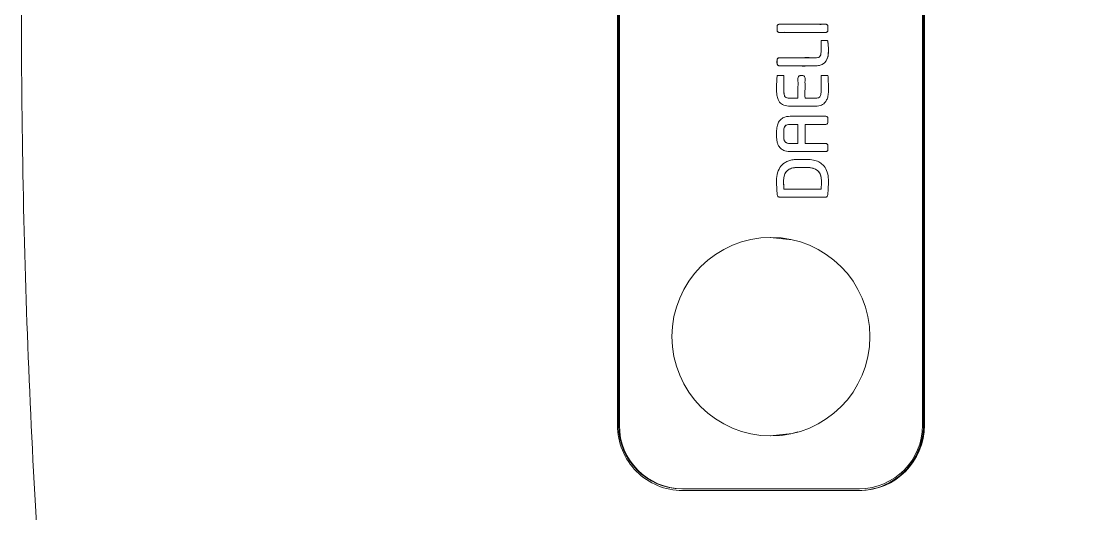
# Model space of a CAD drawing. Extents: x 2963 to 9049, y -570 to 1982.
# Drawn here: x 3310.5 to 3395.2, y 1162.8 to 1201.6 of the extents above; entities that cross this region are included whole.
import ezdxf

# ---------------------------------------------------------------- set-up
doc = ezdxf.new("R2010")
doc.units = 0
doc.header["$LTSCALE"] = 20
doc.header["$MEASUREMENT"] = 0
doc.layers.get('0').update_dxf_attribs({"linetype": 'CONTINUOUS'})

msp = doc.modelspace()

# ---------------------------------------------------------------- linework, layer by layer
at = {"color": 7, "linetype": 'Continuous', "lineweight": 15}
for p, q in [((3357.519, 1234.779, 0), (3357.519, 1169.779, 0)), ((3357.612, 1234.779, 0), (3357.612, 1169.779, 0)), ((3357.67, 1234.779, 0), (3357.67, 1169.779, 0)), ((3357.67, 1234.779, 0), (3357.67, 1169.779, 0)), ((3381.606, 1169.779, 0), (3381.606, 1234.779, 0)), ((3381.606, 1169.779, 0), (3381.606, 1234.779, 0)), ((3381.683, 1234.779, 0), (3381.683, 1169.779, 0)), ((3381.755, 1169.779, 0), (3381.755, 1234.779, 0)), ((3373.601, 1200.149, 0), (3374.111, 1200.149, 0)), ((3373.601, 1200.149, 0), (3374.111, 1200.149, 0)), ((3370.127, 1197.378, 0), (3370.661, 1197.378, 0)), ((3370.127, 1197.378, 0), (3370.661, 1197.378, 0)), ((3373.601, 1197.379, 0), (3374.139, 1197.379, 0)), ((3373.601, 1197.379, 0), (3374.139, 1197.379, 0)), ((3374.139, 1197.379, 0), (3374.142, 1197.351, 0)), ((3374.139, 1197.379, 0), (3374.142, 1197.351, 0)), ((3371.77, 1192.018, 0), (3371.77, 1193.529, 0)), ((3371.77, 1192.018, 0), (3371.77, 1193.529, 0)), ((3372.331, 1193.529, 0), (3372.331, 1192.018, 0)), ((3372.331, 1193.529, 0), (3372.331, 1192.018, 0)), ((3370.666, 1188.426, 0), (3373.612, 1188.426, 0)), ((3370.666, 1188.426, 0), (3373.612, 1188.426, 0)), ((3357.597, 1169.779, 0), (3357.67, 1169.779, 0)), ((3357.612, 1169.779, 0), (3357.67, 1169.779, 0)), ((3381.683, 1169.779, 0), (3381.755, 1169.779, 0)), ((3362.656, 1164.629, 0), (3376.618, 1164.629, 0)), ((3362.657, 1164.779, 0), (3376.619, 1164.779, 0)), ((3362.657, 1164.779, 0), (3376.619, 1164.779, 0))]:
    msp.add_line(p, q, dxfattribs=at)
at = {"color": 7, "linetype": 'Continuous', "lineweight": 15, "elevation": 0, "flags": 128}
for points in [[(3374.111, 1200.149), (3374.114, 1200.132), (3374.114, 1200.131), (3374.114, 1200.131), (3374.114, 1200.13), (3374.114, 1200.13), (3374.116, 1200.114), (3374.125, 1200.06), (3374.13, 1200.032), (3374.13, 1200.03), (3374.13, 1200.03), (3374.13, 1200.03), (3374.13, 1200.03), (3374.13, 1200.03), (3374.13, 1200.03), (3374.13, 1200.03), (3374.13, 1200.03), (3374.13, 1200.03), (3374.13, 1200.03), (3374.13, 1200.03)], [(3374.142, 1197.351), (3374.146, 1197.301), (3374.149, 1197.257), (3374.15, 1197.254), (3374.15, 1197.254), (3374.15, 1197.254), (3374.15, 1197.254), (3374.15, 1197.254), (3374.15, 1197.254), (3374.15, 1197.254), (3374.15, 1197.254), (3374.15, 1197.254)], [(3374.142, 1197.351), (3374.146, 1197.301), (3374.149, 1197.257), (3374.15, 1197.254), (3374.15, 1197.254), (3374.15, 1197.254), (3374.15, 1197.254), (3374.15, 1197.254), (3374.15, 1197.254), (3374.15, 1197.254), (3374.15, 1197.254), (3374.15, 1197.254)], [(3371.757, 1184.301), (3371.318, 1184.415), (3369.58, 1184.612)], [(3369.58, 1168.946), (3371.318, 1169.142), (3371.757, 1169.256)]]:
    msp.add_lwpolyline(points, dxfattribs=at)
at = {"color": 7, "linetype": 'Continuous', "lineweight": 15}
for centre, radius, start, end in [((3369.654, 1176.779, 0), 7.833, 90.11386, 269.88614), ((3369.654, 1176.779, 0), 7.833, 90.11386, 269.88614), ((3369.622, 1176.779, 0), 7.833, 270.11408, 89.88592), ((3369.622, 1176.779, 0), 7.833, 270.11408, 89.88592), ((3362.662, 1169.772, 0), 5.143, 179.92381, 269.92401), ((3362.605, 1169.772, 0), 4.993, 179.92392, 269.92382), ((3362.663, 1169.772, 0), 4.993, 179.92406, 269.92368), ((3362.663, 1169.772, 0), 4.993, 179.92406, 269.92368), ((3376.54, 1169.772, 0), 5.143, 270.07599, 0.07619), ((3376.612, 1169.772, 0), 5.143, 270.07613, 0.07605), ((3376.613, 1169.772, 0), 4.993, 270.07632, 0.07594), ((3376.613, 1169.772, 0), 4.993, 270.07632, 0.07594)]:
    msp.add_arc(centre, radius, start, end, dxfattribs=at)
for points, knots in [([(3395.19, 1098.083, 0), (3393.776, 1098.157, 0), (3392.363, 1098.234, 0), (3390.349, 1098.346, 0), (3389.749, 1098.38, 0), (3388.548, 1098.448, 0), (3387.948, 1098.483, 0), (3386.147, 1098.589, 0), (3384.947, 1098.66, 0), (3381.346, 1098.881, 0), (3378.946, 1099.035, 0), (3371.748, 1099.516, 0), (3366.95, 1099.863, 0), (3360.955, 1100.33, 0), (3359.757, 1100.426, 0), (3357.959, 1100.57, 0), (3357.36, 1100.627, 0), (3356.166, 1100.765, 0), (3355.57, 1100.844, 0), (3352.597, 1101.297, 0), (3350.246, 1101.831, 0), (3345.645, 1103.234, 0), (3343.393, 1104.104, 0), (3340.13, 1105.644, 0), (3339.061, 1106.197, 0), (3337.488, 1107.084, 0), (3336.97, 1107.388, 0), (3335.943, 1108.017, 0), (3335.436, 1108.341, 0), (3332.929, 1110.004, 0), (3331.02, 1111.481, 0), (3327.434, 1114.694, 0), (3325.756, 1116.431, 0), (3322.669, 1120.13, 0), (3321.26, 1122.091, 0), (3318.737, 1126.198, 0), (3317.624, 1128.342, 0), (3315.718, 1132.77, 0), (3314.925, 1135.053, 0), (3313.676, 1139.71, 0), (3313.219, 1142.084, 0), (3312.865, 1145.077, 0), (3312.805, 1145.677, 0), (3312.707, 1146.879, 0), (3312.658, 1147.48, 0), (3312.562, 1148.681, 0), (3312.515, 1149.283, 0), (3312.446, 1150.184, 0), (3312.423, 1150.485, 0), (3312.378, 1151.086, 0), (3312.355, 1151.386, 0), (3312.154, 1154.093, 0), (3311.988, 1156.497, 0), (3311.529, 1163.717, 0), (3311.274, 1168.533, 0), (3310.661, 1182.988, 0), (3310.456, 1192.634, 0), (3310.456, 1202.279, 0)], [0.7121402, 0.7121402, 0.7121402, 0.7121402, 0.719641, 0.719641, 0.7228269, 0.7228269, 0.7260128, 0.7260128, 0.7323846, 0.7323846, 0.7451281, 0.7451281, 0.7706153, 0.7706153, 0.7769871, 0.7769871, 0.780173, 0.780173, 0.7833589, 0.7833589, 0.7961025, 0.7961025, 0.8088461, 0.8088461, 0.8152179, 0.8152179, 0.8184038, 0.8184038, 0.8215897, 0.8215897, 0.8343333, 0.8343333, 0.8470769, 0.8470769, 0.8598205, 0.8598205, 0.8725641, 0.8725641, 0.8853077, 0.8853077, 0.8980513, 0.8980513, 0.9012372, 0.9012372, 0.9044231, 0.9044231, 0.907609, 0.907609, 0.9092019, 0.9092019, 0.9107949, 0.9107949, 0.9235384, 0.9235384, 0.9490256, 0.9490256, 1, 1, 1, 1]), ([(3855.168, 1202.279, 0), (3855.061, 1195.081, 0), (3854.847, 1180.685, 0), (3853.224, 1161.49, 0), (3851.245, 1144.695, 0), (3849.011, 1130.299, 0), (3846.478, 1117.748, 0), (3843.484, 1107.129, 0), (3840.144, 1098.387, 0), (3836.046, 1089.875, 0), (3831.231, 1081.751, 0), (3825.797, 1074.147, 0), (3819.753, 1067.024, 0), (3813.049, 1060.389, 0), (3805.314, 1053.956, 0), (3796.665, 1047.828, 0), (3787.057, 1042.02, 0), (3776.952, 1036.936, 0), (3766.333, 1032.553, 0), (3755.291, 1029.064, 0), (3743.916, 1026.413, 0), (3732.387, 1024.403, 0), (3720.764, 1022.832, 0), (3709.112, 1021.511, 0), (3689.918, 1019.312, 0), (3663.179, 1016.28, 0), (3627.96, 1013.05, 0), (3591.842, 1010.346, 0), (3556.374, 1008.317, 0), (3520.424, 1006.938, 0), (3485.003, 1006.212, 0), (3449.524, 1006.16, 0), (3414.004, 1006.932, 0), (3378.46, 1008.55, 0), (3354.817, 1010.435, 0), (3342.996, 1011.378, 0)], [0, 0, 0, 0, 0.034021, 0.068042, 0.090999, 0.113959, 0.136898, 0.151485, 0.166072, 0.181093, 0.196113, 0.210689, 0.225264, 0.24027, 0.255278, 0.27285, 0.290421, 0.308406, 0.326391, 0.344797, 0.363219, 0.381705, 0.400248, 0.418798, 0.43729, 0.491814, 0.546337, 0.604904, 0.663471, 0.719441, 0.775416, 0.831384, 0.887588, 0.943799, 1, 1, 1, 1]), ([(3373.964, 1200.786, 0), (3373.267, 1200.789, 0), (3372.262, 1200.794, 0), (3371.12, 1200.776, 0), (3370.585, 1200.799, 0), (3370.331, 1200.763, 0), (3370.2, 1200.808, 0), (3370.152, 1200.853, 0), (3370.12, 1200.92, 0), (3370.117, 1201.055, 0), (3370.117, 1201.178, 0), (3370.119, 1201.286, 0), (3370.131, 1201.323, 0), (3370.15, 1201.355, 0), (3370.176, 1201.384, 0), (3370.21, 1201.407, 0), (3370.25, 1201.423, 0), (3370.978, 1201.473, 0), (3371.994, 1201.407, 0), (3373.137, 1201.436, 0), (3373.671, 1201.412, 0), (3373.926, 1201.449, 0), (3374.056, 1201.403, 0), (3374.105, 1201.359, 0), (3374.138, 1201.291, 0), (3374.141, 1201.156, 0), (3374.142, 1201.034, 0), (3374.139, 1200.926, 0), (3374.128, 1200.889, 0), (3374.107, 1200.852, 0), (3374.073, 1200.818, 0), (3374.022, 1200.791, 0), (3373.984, 1200.788, 0), (3373.964, 1200.786, 0)], [0, 0, 0, 0, 0.2323156, 0.3345317, 0.3795096, 0.4111216, 0.4177584, 0.4247163, 0.4324603, 0.4418033, 0.4689033, 0.4735227, 0.4775533, 0.4815102, 0.4859837, 0.4904879, 0.495084, 0.4998493, 0.7321649, 0.8343811, 0.8793589, 0.9108949, 0.9175501, 0.9245963, 0.932394, 0.9417407, 0.9688408, 0.9734441, 0.9774589, 0.9814021, 0.9873553, 0.9934787, 1, 1, 1, 1]), ([(3373.964, 1200.786, 0), (3372.74, 1200.786, 0), (3371.516, 1200.786, 0), (3370.292, 1200.786, 0), (3370.207, 1200.786, 0), (3370.118, 1200.85, 0), (3370.118, 1201.056, 0), (3370.118, 1201.156, 0), (3370.118, 1201.255, 0), (3370.118, 1201.35, 0), (3370.196, 1201.426, 0), (3370.292, 1201.426, 0), (3371.516, 1201.426, 0), (3372.74, 1201.426, 0), (3373.964, 1201.426, 0), (3374.046, 1201.426, 0), (3374.14, 1201.362, 0), (3374.14, 1201.156, 0), (3374.14, 1201.056, 0), (3374.14, 1200.957, 0), (3374.14, 1200.862, 0), (3374.065, 1200.786, 0), (3373.964, 1200.786, 0)], [0, 0, 0, 0, 0.368247, 0.368247, 0.368247, 0.419215, 0.419215, 0.449032, 0.449032, 0.449032, 0.5, 0.5, 0.5, 0.868247, 0.868247, 0.868247, 0.919215, 0.919215, 0.949032, 0.949032, 0.949032, 1, 1, 1, 1]), ([(3374.13, 1200.03, 0), (3374.141, 1199.955, 0), (3374.172, 1199.75, 0), (3374.18, 1199.267, 0), (3374.163, 1198.75, 0), (3373.907, 1198.396, 0), (3373.711, 1198.254, 0), (3373.445, 1198.164, 0), (3372.547, 1198.12, 0), (3371.597, 1198.134, 0), (3370.647, 1198.16, 0), (3370.371, 1198.129, 0), (3370.226, 1198.162, 0), (3370.18, 1198.194, 0), (3370.144, 1198.24, 0), (3370.096, 1198.375, 0), (3370.107, 1198.524, 0), (3370.128, 1198.666, 0), (3370.157, 1198.72, 0), (3370.197, 1198.759, 0), (3370.245, 1198.784, 0), (3370.309, 1198.792, 0), (3370.429, 1198.787, 0), (3370.66, 1198.791, 0), (3371.252, 1198.789, 0), (3371.993, 1198.779, 0), (3372.778, 1198.809, 0), (3373.214, 1198.75, 0), (3373.442, 1198.828, 0), (3373.513, 1198.894, 0), (3373.566, 1199.002, 0), (3373.61, 1199.228, 0), (3373.597, 1199.617, 0), (3373.6, 1199.953, 0), (3373.601, 1200.149, 0)], [0, 0, 0, 0, 0.021032, 0.057936, 0.136603, 0.15684, 0.178427, 0.20351, 0.234484, 0.429754, 0.47076, 0.501739, 0.506827, 0.511931, 0.517253, 0.522984, 0.551593, 0.557653, 0.563174, 0.568366, 0.573131, 0.577958, 0.586451, 0.606749, 0.642997, 0.752836, 0.814347, 0.864886, 0.872649, 0.88101, 0.89145, 0.905617, 0.94508, 1, 1, 1, 1]), ([(3374.13, 1200.03, 0), (3374.133, 1200.007, 0), (3374.137, 1199.984, 0), (3374.158, 1199.84, 0), (3374.176, 1199.737, 0), (3374.176, 1199.333, 0), (3374.176, 1198.782, 0), (3374.06, 1198.149, 0), (3373.134, 1198.149, 0), (3372.189, 1198.149, 0), (3371.243, 1198.149, 0), (3370.298, 1198.149, 0), (3370.2, 1198.149, 0), (3370.118, 1198.233, 0), (3370.118, 1198.424, 0), (3370.118, 1198.516, 0), (3370.118, 1198.707, 0), (3370.2, 1198.789, 0), (3370.298, 1198.789, 0), (3371.263, 1198.789, 0), (3372.228, 1198.789, 0), (3373.193, 1198.789, 0), (3373.393, 1198.789, 0), (3373.601, 1198.789, 0), (3373.601, 1199.338, 0), (3373.601, 1199.609, 0), (3373.601, 1199.879, 0), (3373.601, 1200.149, 0)], [0, 0, 0, 0, 0.007403, 0.007403, 0.061313, 0.061313, 0.061313, 0.115224, 0.115224, 0.115224, 0.416097, 0.416097, 0.416097, 0.470008, 0.470008, 0.499335, 0.499335, 0.553245, 0.553245, 0.553245, 0.860318, 0.860318, 0.860318, 0.914229, 0.914229, 0.914229, 1, 1, 1, 1]), ([(3374.111, 1200.149, 0), (3374.112, 1200.14, 0), (3374.114, 1200.131, 0), (3374.115, 1200.122, 0), (3374.127, 1200.051, 0), (3374.13, 1200.031, 0), (3374.13, 1200.03, 0), (3374.13, 1200.03, 0)], [0, 0, 0, 0, 0.033016, 0.033016, 0.879279, 0.879279, 1, 1, 1, 1]), ([(3374.15, 1197.254, 0), (3374.156, 1197.157, 0), (3374.17, 1196.928, 0), (3374.173, 1196.553, 0), (3374.183, 1196.15, 0), (3374.153, 1195.773, 0), (3374.057, 1195.458, 0), (3373.905, 1195.233, 0), (3373.72, 1195.089, 0), (3373.518, 1195.005, 0), (3373.31, 1194.966, 0), (3372.823, 1194.958, 0), (3372.241, 1194.964, 0), (3371.633, 1194.963, 0), (3371.195, 1194.963, 0), (3370.785, 1194.959, 0), (3370.36, 1195.186, 0), (3370.16, 1195.546, 0), (3370.09, 1195.906, 0), (3370.082, 1196.19, 0), (3370.087, 1196.555, 0), (3370.09, 1196.936, 0), (3370.117, 1197.255, 0), (3370.127, 1197.378, 0)], [0, 0, 0, 0, 0.036682, 0.086618, 0.1412, 0.188795, 0.228836, 0.264032, 0.289599, 0.316387, 0.345952, 0.369153, 0.500499, 0.56617, 0.599007, 0.666442, 0.718562, 0.772345, 0.815458, 0.85659, 0.879046, 0.953484, 1, 1, 1, 1]), ([(3374.15, 1197.254, 0), (3374.156, 1197.157, 0), (3374.17, 1196.928, 0), (3374.173, 1196.553, 0), (3374.183, 1196.15, 0), (3374.153, 1195.773, 0), (3374.057, 1195.458, 0), (3373.905, 1195.233, 0), (3373.72, 1195.089, 0), (3373.518, 1195.005, 0), (3373.31, 1194.966, 0), (3372.823, 1194.958, 0), (3372.241, 1194.964, 0), (3371.633, 1194.963, 0), (3371.195, 1194.963, 0), (3370.785, 1194.959, 0), (3370.36, 1195.186, 0), (3370.16, 1195.546, 0), (3370.09, 1195.906, 0), (3370.082, 1196.19, 0), (3370.087, 1196.555, 0), (3370.09, 1196.936, 0), (3370.117, 1197.255, 0), (3370.127, 1197.378, 0)], [0, 0, 0, 0, 0.036682, 0.086618, 0.1412, 0.188795, 0.228836, 0.264032, 0.289599, 0.316387, 0.345952, 0.369153, 0.500499, 0.56617, 0.599007, 0.666442, 0.718562, 0.772345, 0.815458, 0.85659, 0.879046, 0.953484, 1, 1, 1, 1]), ([(3370.661, 1197.378, 0), (3370.657, 1196.988, 0), (3370.652, 1196.523, 0), (3370.66, 1195.998, 0), (3370.687, 1195.831, 0), (3370.737, 1195.719, 0), (3370.828, 1195.626, 0), (3370.995, 1195.602, 0), (3371.316, 1195.608, 0), (3371.578, 1195.606, 0), (3371.773, 1195.605, 0)], [0, 0, 0, 0, 0.427484, 0.509916, 0.574887, 0.611944, 0.642372, 0.713212, 0.786256, 1, 1, 1, 1]), ([(3370.661, 1197.378, 0), (3370.659, 1196.985, 0), (3370.658, 1196.591, 0), (3370.657, 1196.197, 0), (3370.656, 1195.605, 0), (3370.823, 1195.605, 0), (3371.125, 1195.605, 0), (3371.341, 1195.605, 0), (3371.557, 1195.605, 0), (3371.773, 1195.605, 0)], [0, 0, 0, 0, 0.504683, 0.504683, 0.504683, 0.722405, 0.722405, 0.722405, 1, 1, 1, 1]), ([(3371.773, 1195.605, 0), (3371.769, 1195.913, 0), (3371.763, 1196.358, 0), (3371.788, 1196.896, 0), (3371.747, 1197.16, 0), (3371.803, 1197.302, 0), (3371.867, 1197.355, 0), (3371.956, 1197.38, 0), (3372.056, 1197.372, 0), (3372.154, 1197.38, 0), (3372.241, 1197.356, 0), (3372.301, 1197.301, 0), (3372.349, 1197.168, 0), (3372.321, 1196.976, 0), (3372.331, 1196.678, 0), (3372.325, 1196.224, 0), (3372.327, 1195.847, 0), (3372.327, 1195.605, 0)], [0, 0, 0, 0, 0.234861, 0.3382, 0.412781, 0.432151, 0.452086, 0.474031, 0.501012, 0.527743, 0.548918, 0.568117, 0.587219, 0.654258, 0.712128, 0.815467, 1, 1, 1, 1]), ([(3371.773, 1195.605, 0), (3371.769, 1195.913, 0), (3371.763, 1196.358, 0), (3371.788, 1196.896, 0), (3371.747, 1197.16, 0), (3371.803, 1197.302, 0), (3371.867, 1197.355, 0), (3371.956, 1197.38, 0), (3372.056, 1197.372, 0), (3372.154, 1197.38, 0), (3372.241, 1197.356, 0), (3372.301, 1197.301, 0), (3372.349, 1197.168, 0), (3372.321, 1196.976, 0), (3372.331, 1196.678, 0), (3372.325, 1196.224, 0), (3372.327, 1195.847, 0), (3372.327, 1195.605, 0)], [0, 0, 0, 0, 0.234861, 0.3382, 0.412781, 0.432151, 0.452086, 0.474031, 0.501012, 0.527743, 0.548918, 0.568117, 0.587219, 0.654258, 0.712128, 0.815467, 1, 1, 1, 1]), ([(3372.327, 1195.605, 0), (3372.535, 1195.606, 0), (3372.848, 1195.609, 0), (3373.206, 1195.6, 0), (3373.403, 1195.619, 0), (3373.513, 1195.699, 0), (3373.568, 1195.824, 0), (3373.593, 1195.969, 0), (3373.601, 1196.111, 0), (3373.601, 1196.27, 0), (3373.601, 1196.685, 0), (3373.601, 1197.067, 0), (3373.601, 1197.379, 0)], [0, 0, 0, 0, 0.2158143, 0.3242761, 0.3733332, 0.4179254, 0.4575598, 0.5121166, 0.5692467, 0.6050533, 0.6762733, 1, 1, 1, 1]), ([(3372.327, 1195.605, 0), (3372.535, 1195.606, 0), (3372.848, 1195.609, 0), (3373.206, 1195.6, 0), (3373.403, 1195.619, 0), (3373.513, 1195.699, 0), (3373.568, 1195.824, 0), (3373.593, 1195.969, 0), (3373.601, 1196.111, 0), (3373.601, 1196.27, 0), (3373.601, 1196.685, 0), (3373.601, 1197.067, 0), (3373.601, 1197.379, 0)], [0, 0, 0, 0, 0.2158143, 0.3242761, 0.3733332, 0.4179254, 0.4575598, 0.5121166, 0.5692467, 0.6050533, 0.6762733, 1, 1, 1, 1]), ([(3372.331, 1192.018, 0), (3372.655, 1192.017, 0), (3373.122, 1192.016, 0), (3373.647, 1192.019, 0), (3373.883, 1192.015, 0), (3373.997, 1192.022, 0), (3374.063, 1191.988, 0), (3374.103, 1191.951, 0), (3374.138, 1191.887, 0), (3374.141, 1191.788, 0), (3374.138, 1191.67, 0), (3374.146, 1191.563, 0), (3374.129, 1191.476, 0), (3374.087, 1191.421, 0), (3374.025, 1191.382, 0), (3373.931, 1191.376, 0), (3373.094, 1191.391, 0), (3372.231, 1191.377, 0), (3371.372, 1191.378, 0), (3371.116, 1191.376, 0), (3370.789, 1191.402, 0), (3370.435, 1191.576, 0), (3370.244, 1191.809, 0), (3370.143, 1192.063, 0), (3370.092, 1192.326, 0), (3370.083, 1192.574, 0), (3370.084, 1192.759, 0), (3370.084, 1192.855, 0), (3370.084, 1192.897, 0), (3370.084, 1192.915, 0), (3370.084, 1192.923, 0), (3370.084, 1192.927, 0), (3370.084, 1192.928, 0), (3370.084, 1192.929, 0), (3370.084, 1192.929, 0), (3370.084, 1192.93, 0), (3370.084, 1193.076, 0), (3370.102, 1193.344, 0), (3370.216, 1193.704, 0), (3370.434, 1193.971, 0), (3370.808, 1194.157, 0), (3371.181, 1194.172, 0), (3372.207, 1194.168, 0), (3373.092, 1194.157, 0), (3373.927, 1194.172, 0), (3374.019, 1194.167, 0), (3374.081, 1194.127, 0), (3374.128, 1194.063, 0), (3374.144, 1193.973, 0), (3374.138, 1193.862, 0), (3374.141, 1193.75, 0), (3374.139, 1193.644, 0), (3374.092, 1193.574, 0), (3374.015, 1193.527, 0), (3373.9, 1193.53, 0), (3373.735, 1193.529, 0), (3373.461, 1193.53, 0), (3372.983, 1193.529, 0), (3372.586, 1193.529, 0), (3372.331, 1193.529, 0)], [0, 0, 0, 0, 0.066743, 0.096109, 0.107645, 0.115491, 0.11894, 0.122567, 0.126499, 0.133533, 0.142431, 0.150897, 0.15551, 0.160088, 0.164752, 0.170091, 0.178919, 0.337825, 0.346655, 0.355483, 0.390414, 0.412929, 0.434635, 0.450536, 0.468569, 0.489333, 0.501307, 0.506575, 0.508893, 0.509913, 0.510362, 0.510559, 0.510646, 0.510684, 0.510701, 0.510709, 0.510714, 0.540772, 0.565345, 0.587068, 0.609578, 0.64893, 0.662165, 0.820967, 0.829789, 0.834729, 0.83942, 0.844536, 0.850428, 0.85777, 0.867343, 0.873671, 0.878811, 0.884037, 0.891354, 0.901812, 0.918246, 0.947595, 1, 1, 1, 1]), ([(3372.331, 1192.018, 0), (3372.655, 1192.017, 0), (3373.122, 1192.016, 0), (3373.647, 1192.019, 0), (3373.883, 1192.015, 0), (3373.997, 1192.022, 0), (3374.063, 1191.988, 0), (3374.103, 1191.951, 0), (3374.138, 1191.887, 0), (3374.141, 1191.788, 0), (3374.138, 1191.67, 0), (3374.146, 1191.563, 0), (3374.129, 1191.476, 0), (3374.087, 1191.421, 0), (3374.025, 1191.382, 0), (3373.931, 1191.376, 0), (3373.094, 1191.391, 0), (3372.231, 1191.377, 0), (3371.372, 1191.378, 0), (3371.116, 1191.376, 0), (3370.789, 1191.402, 0), (3370.435, 1191.576, 0), (3370.244, 1191.809, 0), (3370.143, 1192.063, 0), (3370.092, 1192.326, 0), (3370.083, 1192.574, 0), (3370.084, 1192.759, 0), (3370.084, 1192.855, 0), (3370.084, 1192.897, 0), (3370.084, 1192.915, 0), (3370.084, 1192.923, 0), (3370.084, 1192.927, 0), (3370.084, 1192.928, 0), (3370.084, 1192.929, 0), (3370.084, 1192.929, 0), (3370.084, 1192.93, 0), (3370.084, 1193.076, 0), (3370.102, 1193.344, 0), (3370.216, 1193.704, 0), (3370.434, 1193.971, 0), (3370.808, 1194.157, 0), (3371.181, 1194.172, 0), (3372.207, 1194.168, 0), (3373.092, 1194.157, 0), (3373.927, 1194.172, 0), (3374.019, 1194.167, 0), (3374.081, 1194.127, 0), (3374.128, 1194.063, 0), (3374.144, 1193.973, 0), (3374.138, 1193.862, 0), (3374.141, 1193.75, 0), (3374.139, 1193.644, 0), (3374.092, 1193.574, 0), (3374.015, 1193.527, 0), (3373.9, 1193.53, 0), (3373.735, 1193.529, 0), (3373.461, 1193.53, 0), (3372.983, 1193.529, 0), (3372.586, 1193.529, 0), (3372.331, 1193.529, 0)], [0, 0, 0, 0, 0.066743, 0.096109, 0.107645, 0.115491, 0.11894, 0.122567, 0.126499, 0.133533, 0.142431, 0.150897, 0.15551, 0.160088, 0.164752, 0.170091, 0.178919, 0.337825, 0.346655, 0.355483, 0.390414, 0.412929, 0.434635, 0.450536, 0.468569, 0.489333, 0.501307, 0.506575, 0.508893, 0.509913, 0.510362, 0.510559, 0.510646, 0.510684, 0.510701, 0.510709, 0.510714, 0.540772, 0.565345, 0.587068, 0.609578, 0.64893, 0.662165, 0.820967, 0.829789, 0.834729, 0.83942, 0.844536, 0.850428, 0.85777, 0.867343, 0.873671, 0.878811, 0.884037, 0.891354, 0.901812, 0.918246, 0.947595, 1, 1, 1, 1]), ([(3371.77, 1193.529, 0), (3371.62, 1193.529, 0), (3371.415, 1193.529, 0), (3371.128, 1193.53, 0), (3370.955, 1193.515, 0), (3370.82, 1193.459, 0), (3370.75, 1193.403, 0), (3370.701, 1193.329, 0), (3370.648, 1193.171, 0), (3370.646, 1192.98, 0), (3370.647, 1192.773, 0), (3370.646, 1192.567, 0), (3370.648, 1192.376, 0), (3370.701, 1192.217, 0), (3370.75, 1192.143, 0), (3370.82, 1192.087, 0), (3370.955, 1192.032, 0), (3371.128, 1192.017, 0), (3371.415, 1192.018, 0), (3371.62, 1192.018, 0), (3371.77, 1192.018, 0)], [0, 0, 0, 0, 0.132724, 0.181124, 0.255649, 0.283846, 0.308975, 0.333945, 0.361439, 0.455787, 0.50003, 0.544273, 0.638657, 0.66613, 0.691072, 0.716176, 0.744358, 0.818876, 0.867276, 1, 1, 1, 1]), ([(3371.77, 1193.529, 0), (3371.592, 1193.529, 0), (3371.414, 1193.529, 0), (3371.236, 1193.529, 0), (3370.731, 1193.529, 0), (3370.646, 1193.38, 0), (3370.646, 1192.93, 0), (3370.646, 1192.825, 0), (3370.646, 1192.721, 0), (3370.646, 1192.617, 0), (3370.646, 1192.166, 0), (3370.731, 1192.018, 0), (3371.236, 1192.018, 0), (3371.414, 1192.018, 0), (3371.592, 1192.018, 0), (3371.77, 1192.018, 0)], [0, 0, 0, 0, 0.222741, 0.222741, 0.222741, 0.434875, 0.434875, 0.434875, 0.565125, 0.565125, 0.565125, 0.777259, 0.777259, 0.777259, 1, 1, 1, 1]), ([(3370.134, 1187.957, 0), (3370.123, 1188.079, 0), (3370.095, 1188.376, 0), (3370.085, 1188.806, 0), (3370.079, 1189.325, 0), (3370.174, 1189.852, 0), (3370.441, 1190.286, 0), (3370.752, 1190.531, 0), (3371.049, 1190.668, 0), (3371.396, 1190.749, 0), (3371.776, 1190.768, 0), (3372.096, 1190.763, 0), (3372.312, 1190.764, 0), (3372.408, 1190.764, 0), (3372.449, 1190.764, 0), (3372.468, 1190.764, 0), (3372.476, 1190.764, 0), (3372.48, 1190.764, 0), (3372.481, 1190.764, 0), (3372.482, 1190.764, 0), (3372.482, 1190.764, 0), (3372.653, 1190.764, 0), (3372.974, 1190.738, 0), (3373.412, 1190.594, 0), (3373.792, 1190.322, 0), (3374.071, 1189.879, 0), (3374.177, 1189.368, 0), (3374.177, 1188.937, 0), (3374.167, 1188.487, 0), (3374.143, 1188.179, 0), (3374.126, 1187.962, 0)], [0, 0, 0, 0, 0.043669, 0.106643, 0.153875, 0.229356, 0.29461, 0.33104, 0.369321, 0.411148, 0.457829, 0.505267, 0.526143, 0.535327, 0.539365, 0.541146, 0.541926, 0.542271, 0.542424, 0.542488, 0.54252, 0.542542, 0.603738, 0.657, 0.705883, 0.768099, 0.839252, 0.889619, 0.92212, 1, 1, 1, 1]), ([(3370.134, 1187.957, 0), (3370.123, 1188.079, 0), (3370.095, 1188.376, 0), (3370.085, 1188.806, 0), (3370.079, 1189.325, 0), (3370.174, 1189.852, 0), (3370.441, 1190.286, 0), (3370.752, 1190.531, 0), (3371.049, 1190.668, 0), (3371.396, 1190.749, 0), (3371.776, 1190.768, 0), (3372.096, 1190.763, 0), (3372.312, 1190.764, 0), (3372.408, 1190.764, 0), (3372.449, 1190.764, 0), (3372.468, 1190.764, 0), (3372.476, 1190.764, 0), (3372.48, 1190.764, 0), (3372.481, 1190.764, 0), (3372.482, 1190.764, 0), (3372.482, 1190.764, 0), (3372.653, 1190.764, 0), (3372.974, 1190.738, 0), (3373.412, 1190.594, 0), (3373.792, 1190.322, 0), (3374.071, 1189.879, 0), (3374.177, 1189.368, 0), (3374.177, 1188.937, 0), (3374.167, 1188.487, 0), (3374.143, 1188.179, 0), (3374.126, 1187.962, 0)], [0, 0, 0, 0, 0.043669, 0.106643, 0.153875, 0.229356, 0.29461, 0.33104, 0.369321, 0.411148, 0.457829, 0.505267, 0.526143, 0.535327, 0.539365, 0.541146, 0.541926, 0.542271, 0.542424, 0.542488, 0.54252, 0.542542, 0.603738, 0.657, 0.705883, 0.768099, 0.839252, 0.889619, 0.92212, 1, 1, 1, 1]), ([(3373.624, 1189.051, 0), (3373.617, 1189.189, 0), (3373.603, 1189.444, 0), (3373.444, 1189.785, 0), (3373.161, 1190.014, 0), (3372.813, 1190.114, 0), (3372.533, 1190.125, 0), (3372.308, 1190.124, 0), (3372.128, 1190.125, 0), (3371.948, 1190.124, 0), (3371.721, 1190.125, 0), (3371.439, 1190.115, 0), (3371.09, 1190.02, 0), (3370.795, 1189.783, 0), (3370.677, 1189.487, 0), (3370.644, 1189.261, 0), (3370.638, 1189.147, 0), (3370.636, 1189.094, 0), (3370.636, 1189.07, 0), (3370.636, 1189.058, 0), (3370.636, 1189.05, 0), (3370.636, 1189.036, 0), (3370.637, 1189.004, 0), (3370.638, 1188.92, 0), (3370.644, 1188.723, 0), (3370.657, 1188.547, 0), (3370.666, 1188.426, 0)], [0, 0, 0, 0, 0.083804, 0.154046, 0.221616, 0.298536, 0.370305, 0.392219, 0.436034, 0.479856, 0.501763, 0.574544, 0.651408, 0.718, 0.797029, 0.837774, 0.857234, 0.866117, 0.870089, 0.871849, 0.873237, 0.875534, 0.879951, 0.892675, 0.926695, 1, 1, 1, 1]), ([(3373.624, 1189.051, 0), (3373.624, 1189.774, 0), (3373.25, 1190.125, 0), (3372.482, 1190.125, 0), (3372.246, 1190.125, 0), (3372.01, 1190.125, 0), (3371.773, 1190.125, 0), (3370.989, 1190.125, 0), (3370.636, 1189.794, 0), (3370.636, 1189.051, 0), (3370.636, 1189.046, 0), (3370.64, 1188.683, 0), (3370.666, 1188.426, 0)], [0, 0, 0, 0, 0.227531, 0.227531, 0.227531, 0.544937, 0.544937, 0.544937, 0.772469, 0.772469, 0.772469, 1, 1, 1, 1]), ([(3373.612, 1188.426, 0), (3373.615, 1188.563, 0), (3373.619, 1188.771, 0), (3373.622, 1188.979, 0), (3373.624, 1189.051, 0)], [0, 0, 0, 0, 0.655294, 1, 1, 1, 1]), ([(3374.126, 1187.962, 0), (3374.119, 1187.933, 0), (3374.104, 1187.878, 0), (3374.052, 1187.821, 0), (3373.997, 1187.792, 0), (3373.937, 1187.78, 0), (3373.822, 1187.784, 0), (3373.6, 1187.78, 0), (3373.02, 1187.783, 0), (3372.127, 1187.781, 0), (3371.201, 1187.782, 0), (3370.613, 1187.782, 0), (3370.382, 1187.782, 0), (3370.286, 1187.782, 0), (3370.212, 1187.816, 0), (3370.156, 1187.875, 0), (3370.142, 1187.929, 0), (3370.134, 1187.957, 0)], [0, 0, 0, 0, 0.021345, 0.040604, 0.052786, 0.065824, 0.084009, 0.134906, 0.22579, 0.501203, 0.77661, 0.892289, 0.922583, 0.943607, 0.960401, 0.979374, 1, 1, 1, 1]), ([(3374.126, 1187.962, 0), (3374.119, 1187.933, 0), (3374.104, 1187.878, 0), (3374.052, 1187.821, 0), (3373.997, 1187.792, 0), (3373.937, 1187.78, 0), (3373.822, 1187.784, 0), (3373.6, 1187.78, 0), (3373.02, 1187.783, 0), (3372.127, 1187.781, 0), (3371.201, 1187.782, 0), (3370.613, 1187.782, 0), (3370.382, 1187.782, 0), (3370.286, 1187.782, 0), (3370.212, 1187.816, 0), (3370.156, 1187.875, 0), (3370.142, 1187.929, 0), (3370.134, 1187.957, 0)], [0, 0, 0, 0, 0.021345, 0.040604, 0.052786, 0.065824, 0.084009, 0.134906, 0.22579, 0.501203, 0.77661, 0.892289, 0.922583, 0.943607, 0.960401, 0.979374, 1, 1, 1, 1])]:
    msp.add_open_spline(points, degree=3, knots=knots, dxfattribs=at)
msp.add_open_spline([(3373.612, 1188.426, 0), (3373.615, 1188.555, 0), (3373.624, 1189.049, 0), (3373.624, 1189.051, 0)], degree=3, dxfattribs=at)

doc.saveas('drawing.dxf')
